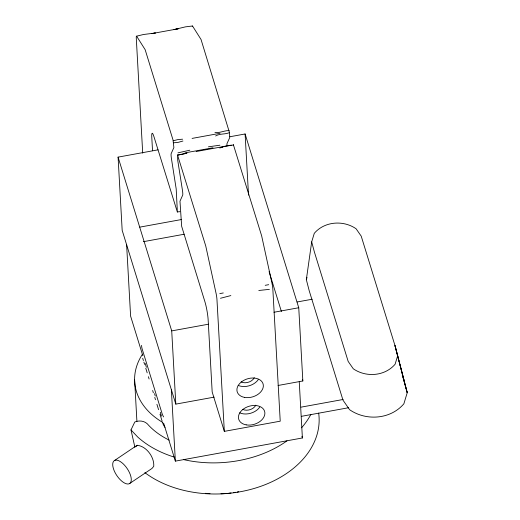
<?xml version="1.0" encoding="UTF-8"?>
<svg xmlns="http://www.w3.org/2000/svg" width="520" height="520" viewBox="0 0 520 520"><rect width="100%" height="100%" fill="white"/><g stroke="black" fill="none" stroke-linecap="round" stroke-linejoin="round"><path stroke-width="0.78" d="M224.334 431.366L216.957 299.475A6.506 0.793 79.7 0 0 216.041 293.241L205.751 245.993L177.502 154.934L177.762 160.524L182.397 189.963A6.506 0.793 79.7 0 1 182.689 195.143L179.978 201.201L181.649 226.272L204.861 301.567A13.007 1.593 79.7 0 1 208.136 319.677L212.18 391.982L224.334 431.366L280.228 421.181L272.851 289.283A6.506 0.793 79.7 0 0 271.934 283.056L261.638 235.807L233.395 144.749L233.305 145.516M152.529 150.735L151.769 137.078A13.007 1.593 79.7 0 1 154.017 136.877L177.379 212.121L176.196 188.955L171.464 158.788A6.506 0.793 79.7 0 1 171.178 153.608L173.881 147.55L173.03 139.997L145.145 49.666L136.754 36.394A6.506 0.793 79.7 0 0 136.279 38.116L142.708 153.147M306.339 279.656L311.688 241.872L314.281 233.324C324.519 221.286 343.363 219.934 356.096 228.768L361.212 236.139L394.973 345.514L407.225 392.717L403.865 403.806C390.579 419.425 366.138 421.181 349.622 409.721L342.986 400.16L309.218 290.778L306.339 279.656L307.014 277.44M397.69 355.687L395.103 364.234C384.859 376.279 366.022 377.631 353.288 368.791L348.173 361.419L314.405 252.044L311.688 241.872M134.907 447.324L130.995 429.923L134.791 421.993C138.821 420.31 143.982 420.68 147.245 423.761A81.959 58.156 -3.2 0 0 169.189 440.122M136.208 446.505L137.105 445.276C146.439 446.141 154.499 457.216 153.738 466.362L151.931 468.494L129.402 483.672A13.793 6.247 56 0 1 113.445 468.728A13.793 6.247 56 0 1 123.136 463.781A13.793 6.247 56 0 1 129.402 483.672M137.105 445.276L114.627 460.428M215.605 135.98C219.875 133.354 225.03 134.576 229.502 132.633L201.039 39.481L192.647 26.208A6.506 0.793 79.7 0 0 192.231 26.234M219.785 148.024L224.192 146.432L231.238 145.158M221.319 147.375L223.971 146.452L233.558 144.944M173.238 140.79L177.859 139.594L182.605 139.198M136.506 36.192L143.501 34.502L155.383 33.001L152.484 33.501M230.847 295.581L220.48 298.272M182.93 141.011L178.353 142.311L173.608 142.818M189.806 150.209L177.989 152.841M177.417 155.155L186.706 153.244M177.671 155.136L186.933 153.225M151.905 33.586L178.256 28.782L174.011 29.601L185.419 26.864L192.4 26M192.082 138.405L220.025 133.309M214.162 397.131L175.812 404.118L122.174 230.347L118.079 157.125L158.022 149.845M229.925 136.74L245.102 133.972L298.747 307.743L302.842 380.965L278.077 385.476M219.908 145.203L208.436 146.816M185.049 152.867L212.999 147.771M196.138 151.541L224.081 146.445M139.75 227.143L181.292 219.57M143.39 241.677L184.132 234.247M219.791 293.599L223.288 292.962M265.207 285.317L268.697 284.681M269.386 289.354L258.791 290.485M297.122 301.977L312.221 299.228M175.812 404.118L171.717 330.896L208.468 324.2M273.981 312.253L298.747 307.743M301.061 407.147L343.168 399.471M301.574 416.299L348.446 407.758M163.638 423.131L175.364 461.13L302.393 437.97L299.253 381.817M177.469 211.9L179.881 211.679M229.131 130.598C224.263 130.364 219.869 133.328 214.948 132.359M130.995 429.923L137.722 437.034A100.172 71.084 -3.2 0 0 174.343 457.132M402.246 374.81L407.225 392.717L394.973 345.514L404.339 381.596M269.074 271.583L281.405 311.526M302.361 379.412L302.842 380.965M301.912 436.416L302.393 437.97M118.079 157.125L171.717 330.896M142.812 355.674L130.605 316.127L126.614 244.732M145.203 363.428L146.399 367.302M154.537 393.666L155.259 395.993M160.284 412.276L161.48 416.156M142.708 358.28L143.416 360.581M143.891 362.115L144.599 364.423M145.782 368.257L147.206 372.86M148.388 376.695L149.103 378.996M152.653 390.507L153.361 392.808M154.785 397.41L155.493 399.711M156.917 404.313L158.574 409.682M159.998 414.291L162.13 421.194M229.502 132.633L229.73 137.618L227.065 143.416A6.506 0.793 79.7 0 0 226.967 145.223M245.102 133.972L248.521 195.124M171.373 389.734L175.364 461.13M134.602 379.522L136.91 421.441M165.009 427.356A26.02 18.46 -3.2 0 1 162.597 422.728M141.602 345.371A26.02 18.46 -3.2 0 0 142.194 349.128L162.091 413.575A26.02 18.46 -3.2 0 0 163.631 416.936M259.779 407.108A13.533 9.386 -17.2 0 1 239.714 412.834M255.821 405.171A8.327 5.779 -17.2 0 1 242.632 409.325M258.245 379.652A13.533 9.386 -17.2 0 1 238.173 385.379M254.286 377.715A8.327 5.779 -17.2 0 1 241.092 381.869M162.74 422.448A81.959 58.156 -3.2 0 1 142.389 354.328M310.875 414.388A100.172 71.084 -3.2 0 1 301.542 427.791M286.942 440.869A100.172 71.084 -3.2 0 1 183.372 459.557M318.675 413.107A100.172 71.084 -3.2 0 1 259.584 486.733A100.172 71.084 -3.2 0 1 144.859 472.622M238.706 491.725A81.959 58.156 -3.2 0 1 237.178 492.018M235.664 492.284A81.959 58.156 -3.2 0 1 233.363 492.642M231.056 492.96A81.959 58.156 -3.2 0 1 228.728 493.233M227.175 493.382A81.959 58.156 -3.2 0 1 220.961 493.786M209.995 493.682A81.959 58.156 -3.2 0 1 205.303 493.311M246.201 424.873A13.533 9.386 -17.2 0 0 264.823 412.341A13.533 9.386 -17.2 0 0 243.971 408.649A13.533 9.386 -17.2 0 0 246.201 424.873M244.66 397.416A13.533 9.386 -17.2 0 0 263.289 384.885A13.533 9.386 -17.2 0 0 242.437 381.193A13.533 9.386 -17.2 0 0 244.66 397.416"/></g></svg>
